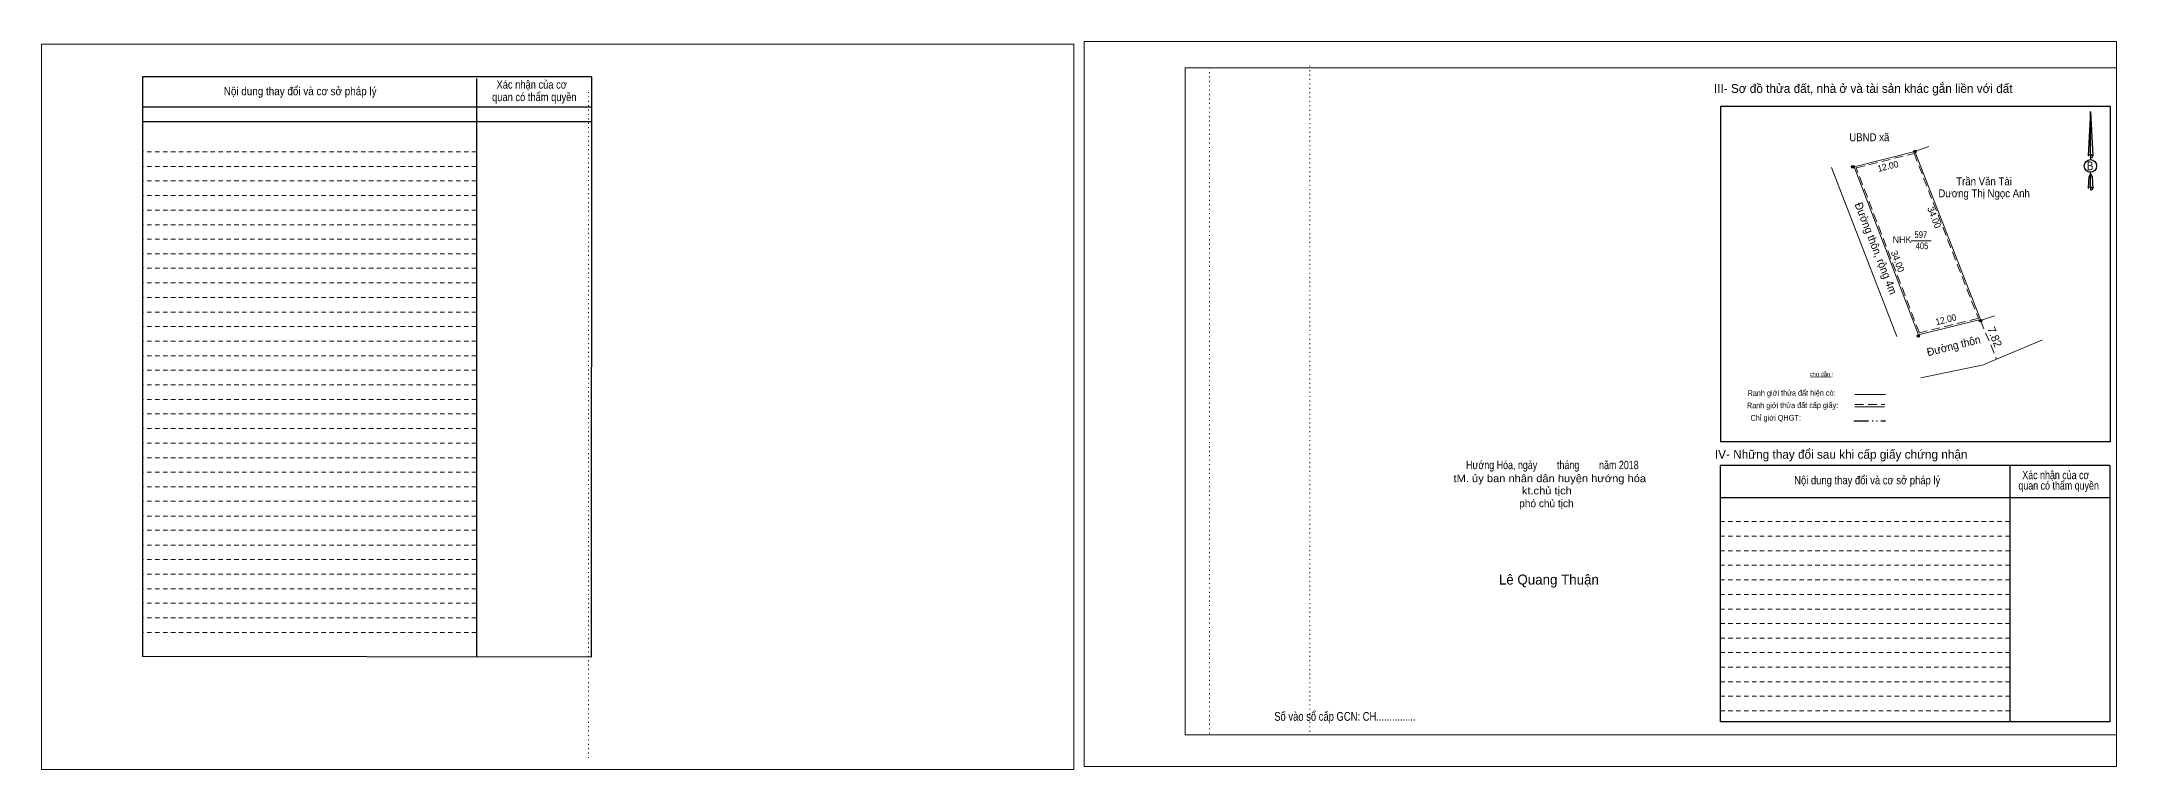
# Model space of a CAD drawing. Header units: metres. Extents: x 548229 to 548935, y 1837812 to 1837955.
# Drawn here: x 548546 to 548935, y 1837816.4 to 1837952.8 of the extents above; entities that cross this region are included whole.
import ezdxf
from ezdxf.enums import TextEntityAlignment as Align

# ---------------------------------------------------------------- set-up
doc = ezdxf.new("R2010")
doc.units = ezdxf.units.M
doc.header["$LTSCALE"] = 0.55
for name, pattern in [('DASH_DOUBLE_DOT', [9.2, 5, -1.2, 0.3, -1.2, 0.3, -1.2]), ('DOTTED', [1.5, 0.3, -1.2]), ('MEDIUM_DASHED', [4.5, 3, -1.5]), ('SHORT_DASHED', [2.7, 1.5, -1.2])]:
    doc.linetypes.add(name, pattern=pattern)
for name, color, linetype, lineweight in [('18', 7, 'Continuous', 25), ('28', 7, 'SHORT_DASHED', 13), ('3', 7, 'Continuous', 13), ('5', 7, 'DASH_DOUBLE_DOT', 25), ('55', 7, 'Continuous', 13), ('7', 7, 'Continuous', 13), ('8', 7, 'Continuous', 13)]:
    doc.layers.add(name, color=color, linetype=linetype, lineweight=lineweight)

msp = doc.modelspace()

# ---------------------------------------------------------------- hatches: boundary and pattern name
at = {"layer": '8'}
for points in [[(548897.4499, 1837932.1756, 1), (548896.989, 1837932.1756, 1)], [(548897.4499, 1837932.1756, 1), (548896.989, 1837932.1756, 1)], [(548885.7899, 1837929.3115, 1), (548885.329, 1837929.3115, 1)], [(548909.7304, 1837900.5, 1), (548909.2696, 1837900.5, 1)], [(548898.0804, 1837897.61, 1), (548897.6196, 1837897.61, 1)]]:
    msp.add_hatch(color=256, dxfattribs=at).paths.add_polyline_path(points)

# ---------------------------------------------------------------- linework, layer by layer
at = {"layer": '18'}
for p, q in [((548930.1, 1837939.67), (548930.54, 1837931.34)), ((548930.1, 1837939.67), (548930.54, 1837931.34)), ((548930.1, 1837939.67), (548930.54, 1837931.34)), ((548929.74, 1837932.62), (548929.69, 1837931.36)), ((548930.1, 1837931.58), (548930.1, 1837931.28)), ((548930.1, 1837931.28), (548930.1, 1837931.06)), ((548930.1, 1837931.06), (548930.1, 1837930.72)), ((548930.1, 1837931.06), (548930.1, 1837930.72)), ((548930.1, 1837931.06), (548930.1, 1837930.72)), ((548930.1, 1837927.91), (548930.1, 1837928.27)), ((548930.1, 1837927.91), (548930.1, 1837928.27)), ((548930.1, 1837927.91), (548930.1, 1837928.27)), ((548930.1, 1837927.91), (548930.42, 1837927.46)), ((548930.1, 1837927.91), (548930.42, 1837927.46)), ((548930.1, 1837927.91), (548930.42, 1837927.46)), ((548930.54, 1837931.34), (548930.54, 1837931.36)), ((548930.1, 1837925.55), (548930.1, 1837925.24)), ((548930.1, 1837925.24), (548930.1, 1837924.98)), ((548930.42, 1837927.46), (548930.54, 1837925.27)), ((548930.42, 1837927.46), (548930.54, 1837925.27)), ((548930.42, 1837927.46), (548930.54, 1837925.27)), ((548930.54, 1837925.27), (548930.54, 1837925.28))]:
    msp.add_line(p, q, dxfattribs=at)
for points in [[(548930.1, 1837931.58), (548930.1, 1837939.67), (548929.74, 1837932.62)], [(548930.1, 1837925.55), (548930.1, 1837927.91), (548929.82, 1837927.46), (548929.74, 1837926.57), (548929.69, 1837925.28)]]:
    msp.add_lwpolyline(points, dxfattribs=at)
msp.add_ellipse((548930.1142, 1837929.483), major_axis=(0, 1.1864), ratio=0.983453, dxfattribs=at)
for centre, start_param, end_param in [((548930.1147, 1837931.3112), 1.57079633, 3.07445202), ((548930.1147, 1837931.3112), 0.06714063, 1.57079633), ((548930.1147, 1837931.3112), 4.71238898, 6.28318531), ((548930.1147, 1837925.2558), 2.49106941, 3.07427841), ((548930.1147, 1837925.2558), 1.57079633, 2.49106941), ((548930.1147, 1837925.2558), 0.06714063, 1.57079633), ((548930.1147, 1837925.2558), 4.71238898, 6.28318531)]:
    msp.add_ellipse(centre, major_axis=(0.4277, 0), ratio=0.655448, start_param=start_param, end_param=end_param, dxfattribs=at)
at = {"layer": '28', "linetype": 'Continuous', "lineweight": 25}
for p, q in [((548649.1, 1837946.15), (548564.93, 1837946.15)), ((548627.52, 1837945.86), (548627.56, 1837837.54)), ((548649.1, 1837946.15), (548649.02, 1837837.47)), ((548649.1, 1837940.48), (548565.04, 1837940.48)), ((548649.1, 1837940.48), (548565.04, 1837940.48)), ((548649.1, 1837937.74), (548565.04, 1837937.74)), ((548933.86, 1837877.81), (548860.74, 1837877.81)), ((548914.98, 1837873.36), (548915.02, 1837825.37)), ((548933.78, 1837873.36), (548933.76, 1837825.37)), ((548933.76, 1837867.28), (548860.69, 1837867.28)), ((548649.02, 1837837.47), (548564.93, 1837837.59)), ((548933.76, 1837825.37), (548860.69, 1837825.37))]:
    msp.add_line(p, q, dxfattribs=at)
at = {"layer": '28'}
for p, q in [((548627.52, 1837932.14), (548564.93, 1837932.14)), ((548627.52, 1837929.39), (548564.93, 1837929.39)), ((548627.52, 1837926.69), (548564.93, 1837926.69)), ((548627.52, 1837923.92), (548564.93, 1837923.92)), ((548627.52, 1837921.2), (548564.93, 1837921.2)), ((548627.52, 1837918.47), (548564.93, 1837918.47)), ((548627.52, 1837915.74), (548564.93, 1837915.74)), ((548627.52, 1837913.02), (548564.93, 1837913.02)), ((548627.52, 1837910.3), (548564.93, 1837910.3)), ((548627.52, 1837907.56), (548564.93, 1837907.56)), ((548627.52, 1837904.85), (548564.93, 1837904.85)), ((548627.52, 1837902.1), (548564.93, 1837902.1)), ((548627.52, 1837899.4), (548564.93, 1837899.4)), ((548627.52, 1837896.68), (548564.93, 1837896.68)), ((548627.52, 1837893.93), (548564.93, 1837893.93)), ((548627.52, 1837891.23), (548564.93, 1837891.23)), ((548627.52, 1837888.47), (548564.93, 1837888.47)), ((548627.52, 1837885.74), (548564.93, 1837885.74)), ((548627.52, 1837883.01), (548564.93, 1837883.01)), ((548627.52, 1837880.28), (548564.93, 1837880.28)), ((548627.52, 1837877.55), (548564.93, 1837877.55)), ((548627.52, 1837874.82), (548564.93, 1837874.82)), ((548627.52, 1837872.1), (548564.93, 1837872.1)), ((548627.52, 1837869.36), (548564.93, 1837869.36)), ((548627.52, 1837866.66), (548564.93, 1837866.66)), ((548627.52, 1837863.9), (548564.93, 1837863.9)), ((548915, 1837862.86), (548860.69, 1837862.86)), ((548627.52, 1837861.22), (548564.93, 1837861.22)), ((548627.52, 1837858.46), (548564.93, 1837858.46)), ((548915, 1837860.12), (548860.69, 1837860.12)), ((548627.52, 1837855.74), (548564.93, 1837855.74)), ((548915, 1837857.39), (548860.69, 1837857.39)), ((548915, 1837854.68), (548860.69, 1837854.68)), ((548627.52, 1837853.01), (548564.93, 1837853.01)), ((548627.52, 1837850.26), (548564.93, 1837850.26)), ((548915, 1837851.94), (548860.69, 1837851.94)), ((548627.52, 1837847.55), (548564.93, 1837847.55)), ((548915, 1837849.2), (548860.69, 1837849.2)), ((548915, 1837846.46), (548860.69, 1837846.46)), ((548627.52, 1837844.81), (548564.93, 1837844.81)), ((548915.02, 1837843.74), (548860.69, 1837843.74)), ((548627.52, 1837842.08), (548564.93, 1837842.08)), ((548915.02, 1837841.03), (548860.69, 1837841.03)), ((548915.02, 1837838.31), (548860.69, 1837838.31)), ((548915.02, 1837835.57), (548860.69, 1837835.57)), ((548915.02, 1837832.84), (548860.69, 1837832.84)), ((548915.02, 1837830.12), (548860.69, 1837830.12)), ((548915.02, 1837827.4), (548860.69, 1837827.4))]:
    msp.add_line(p, q, dxfattribs=at)
at = {"layer": '28', "linetype": 'Continuous', "lineweight": 25}
for points in [[(548649.1, 1837946.15), (548564.93, 1837946.15), (548564.93, 1837837.59)], [(548933.86, 1837877.81), (548933.86, 1837940.64), (548860.74, 1837940.64), (548860.74, 1837877.81)], [(548933.78, 1837873.36), (548860.69, 1837873.36), (548860.69, 1837825.37)]]:
    msp.add_lwpolyline(points, dxfattribs=at)
at = {"layer": '3'}
for p, q in [((548760.43, 1837947.87), (548935, 1837947.87)), ((548760.43, 1837822.91), (548760.43, 1837947.87)), ((548935, 1837947.87), (548935, 1837821.87)), ((548760.43, 1837822.91), (548935, 1837822.91))]:
    msp.add_line(p, q, dxfattribs=at)
at = {"layer": '3', "linetype": 'DOTTED'}
for p, q in [((548764.96, 1837947.87), (548764.96, 1837822.91)), ((548783.8, 1837948.24), (548783.8, 1837823.27)), ((548648.54, 1837943.32), (548648.54, 1837818.38))]:
    msp.add_line(p, q, dxfattribs=at)
at = {"layer": '3'}
for points in [[(548546, 1837816.42), (548739.54, 1837816.42), (548739.54, 1837952.26), (548546, 1837952.26)], [(548546, 1837952.26), (548739.54, 1837952.26), (548739.54, 1837816.42), (548546, 1837816.42)], [(548546, 1837816.42), (548739.54, 1837816.42), (548739.54, 1837952.26), (548546, 1837952.26)], [(548741.46, 1837816.98), (548935, 1837816.98), (548935, 1837952.78), (548741.46, 1837952.78)]]:
    msp.add_lwpolyline(points, close=True, dxfattribs=at)
msp.add_lwpolyline([(548767.5, 1837947.87), (548935, 1837947.87), (548935, 1837822.91), (548767.5, 1837822.91)], dxfattribs=at)
at = {"layer": '5'}
msp.add_line((548885.78, 1837881.74), (548891.68, 1837881.74), dxfattribs=at)
at = {"layer": '55'}
for p, q in [((548885.92, 1837886.69), (548891.68, 1837886.69)), ((548885.96, 1837884.38), (548891.48, 1837884.38)), ((548885.96, 1837884.38), (548891.48, 1837884.38))]:
    msp.add_line(p, q, dxfattribs=at)
at = {"layer": '55', "linetype": 'MEDIUM_DASHED'}
msp.add_line((548885.95, 1837884.77), (548891.6, 1837884.77), dxfattribs=at)
at = {"layer": '7'}
msp.add_line((548877.68, 1837889.92), (548881.49, 1837889.98), dxfattribs=at)
at = {"layer": '8'}
for p, q in [((548897.22, 1837932.18), (548899.83, 1837933.1)), ((548893.85, 1837897.51), (548881.56, 1837929.21)), ((548896.52, 1837915.44), (548900.23, 1837915.47)), ((548909.5, 1837900.5), (548912.11, 1837901.42)), ((548898.29, 1837889.79), (548910.04, 1837892.24))]:
    msp.add_line(p, q, dxfattribs=at)
at = {"layer": '8', "linetype": 'MEDIUM_DASHED'}
msp.add_line((548909.5, 1837900.5), (548912.53, 1837893.29), dxfattribs=at)
at = {"layer": '8'}
msp.add_lwpolyline([(548897.22, 1837932.18), (548909.5, 1837900.73), (548897.85, 1837897.84), (548885.79, 1837929.31)], close=True, dxfattribs=at)
msp.add_lwpolyline([(548897.22, 1837932.18), (548909.5, 1837900.73), (548897.85, 1837897.84), (548885.79, 1837929.31)], close=True, dxfattribs=at)
at = {"layer": '8', "linetype": 'MEDIUM_DASHED'}
msp.add_lwpolyline([(548897.04, 1837931.82), (548909.1, 1837900.94), (548898.04, 1837898.2), (548886.19, 1837929.1)], close=True, dxfattribs=at)
at = {"layer": '8'}
msp.add_lwpolyline([(548910.04, 1837892.24), (548911.21, 1837892.73), (548921.1, 1837896.89)], dxfattribs=at)
at = {"layer": '8', "lineweight": 25}
for centre in [(548897.2194, 1837932.1756), (548897.2194, 1837932.1756), (548885.5594, 1837929.3115), (548909.5, 1837900.5), (548897.85, 1837897.61)]:
    msp.add_circle(centre, 0.2304, dxfattribs=at)

# ---------------------------------------------------------------- texts
at = {"layer": '18'}
for s, height, width, p in [('B', 1.629, 0.85, (548930.045, 1837928.68)), ('Hướng Hóa, ngày        tháng        năm 2018', 1.56, 0.8, (548829.24, 1837872.68)), ('tM. ủy ban nhân dân huyện hướng hóa', 1.415, 1.1, (548828.76, 1837870.24)), ('kt.chủ tịch', 1.415, 1.1, (548828.2, 1837867.95)), ('Số vào sổ cấp GCN: CH...............', 1.65, 0.8, (548790.345, 1837825.54))]:
    msp.add_text(s, height=height, dxfattribs=dict(at, width=width)).set_placement(p, align=Align.CENTER)
for s, height, p in [('phó chủ tịch', 1.415, (548828.125, 1837865.55)), ('Lê Quang Thuận', 1.867, (548828.59, 1837851.06))]:
    msp.add_text(s, height=height, dxfattribs=at).set_placement(p, align=Align.CENTER)
at = {"layer": '28'}
for s, height, width, p in [('Nội dung thay đổi và cơ sở pháp lý', 1.537, 0.9, (548594.495, 1837942.72)), ('Nội dung thay đổi và cơ sở pháp lý', 1.537, 0.9, (548594.495, 1837942.72)), (' quan có thẩm quyền', 1.537, 0.85, (548638.145, 1837941.62)), (' quan có thẩm quyền', 1.537, 0.85, (548638.145, 1837941.62)), ('Xác nhận của cơ', 1.537, 0.85, (548637.9, 1837943.96)), ('Xác nhận của cơ', 1.537, 0.85, (548637.9, 1837943.96)), ('Nội dung thay đổi và cơ sở pháp lý', 1.556, 0.85, (548888.265, 1837869.84)), (' quan có thẩm quyền', 1.556, 0.8, (548923.92, 1837868.84)), ('Xác nhận của cơ', 1.556, 0.8, (548923.62, 1837870.8))]:
    msp.add_text(s, height=height, dxfattribs=dict(at, width=width)).set_placement(p, align=Align.CENTER)
for s, p in [('III- Sơ đồ thửa đất, nhà ở và tài sản khác gắn liền với đất', (548887.525, 1837943.16)), ('IV- Những thay đổi sau khi cấp giấy chứng nhận', (548883.39, 1837874.63))]:
    msp.add_text(s, height=1.65, dxfattribs=at).set_placement(p, align=Align.CENTER)
at = {"layer": '55'}
for s, height, width, p in [('Ranh giới thửa đất cấp giấy:', 1.06, 0.8, (548874.2737, 1837884.1071)), ('Ranh giới thửa đất hiện có:', 1.065, 0.8, (548874.0887, 1837886.4165)), ('Chỉ giới QHGT:', 1.06, 0.85, (548871.1137, 1837881.7698))]:
    msp.add_text(s, height=height, rotation=0.135, dxfattribs=dict(at, width=width)).set_placement(p, align=Align.CENTER)
at = {"layer": '7'}
msp.add_text('chú dẫn :', height=0.7841, rotation=359.974, dxfattribs=at).set_placement((548879.7048, 1837890.0789), align=Align.CENTER)
at = {"layer": '8'}
for s, height, width, p in [('UBND xã', 1.5, 0.9, (548888.655, 1837934.11)), ('Dương Thị Ngọc Anh', 1.5, 0.9, (548910.18, 1837923.59)), ('Trần Văn Tài', 1.5, 0.9, (548910.165, 1837925.84)), ('597', 1.25, 0.85, (548898.325, 1837915.99)), ('405', 1.25, 0.85, (548898.535, 1837913.88))]:
    msp.add_text(s, height=height, dxfattribs=dict(at, width=width)).set_placement(p, align=Align.CENTER)
at = {"layer": '8', "width": 0.95}
for s, height, rotation, p in [('12.00', 1.25, 14.095, (548892.2928, 1837928.8203)), ('Đường thôn, rộng 4m', 1.5, 291.351, (548889.2049, 1837913.758)), ('12.00', 1.25, 13.932, (548903.1745, 1837900.0949))]:
    msp.add_text(s, height=height, rotation=rotation, dxfattribs=at).set_placement(p, align=Align.CENTER)
at = {"layer": '8'}
for rotation, p in [(291.329, (548900.2488, 1837919.6123)), (290.968, (548893.3963, 1837911.3886))]:
    msp.add_text('34.00', height=1.25, rotation=rotation, dxfattribs=at).set_placement(p, align=Align.CENTER)
msp.add_text('NHK', height=1.25, dxfattribs=at).set_placement((548894.795, 1837915.07), align=Align.CENTER)
at = {"layer": '8', "width": 0.95}
msp.add_text('Đường thôn', height=1.5, rotation=13.932, dxfattribs=at).set_placement((548899.67, 1837893.83))
at = {"layer": '8'}
msp.add_text('7.82', height=1.5, rotation=292.784, dxfattribs=at).set_placement((548910.71, 1837898.96))

doc.saveas('drawing.dxf')
